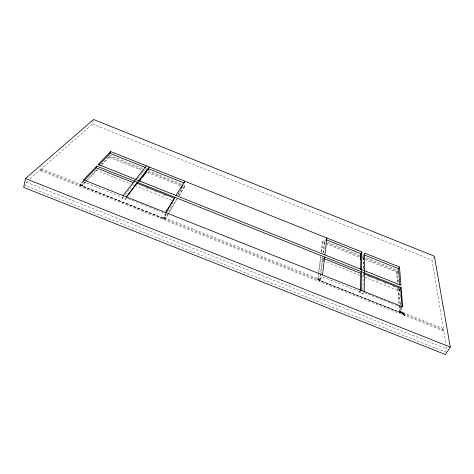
<?xml version="1.0" encoding="UTF-8"?>
<svg xmlns="http://www.w3.org/2000/svg" width="474" height="474" viewBox="0 0 474 474"><rect width="100%" height="100%" fill="white"/><g stroke="black" fill="none" stroke-linecap="round" stroke-linejoin="round"><path stroke-width="0.36" stroke-dasharray="2.37 1.78" d="M359.807 290.686L359.76 292.843L362.829 294.058L362.877 290.455M362.888 289.738L363.125 273.119M363.185 268.705L363.368 255.462L363.736 254.781L363.552 268.74M93.242 120.793L92.436 124.028L41.594 168.785L41.356 169.793A1.203 0.361 -67.5 0 1 40.468 170.575L40.651 169.615L443.64 329.821L446.01 343.988M319.837 280.33L320.75 275.187M320.839 274.458L322.883 257.66M323.41 253.276L324.743 242.321M359.967 275.335L322.883 260.552L323.138 258.425M322.598 257.121L319.731 280.531L321.728 276.585L360.27 291.919M323.138 252.731L324.299 243.227L326.029 239.708M320.62 256.618L317.657 279.79L318.7 274.416M318.789 273.694L320.987 256.381M321.538 252.049L323.001 240.508L325.057 241.325M321.171 252.269L322.563 241.408L323.001 240.508M85.284 181.767L82.28 184.961L82.067 185.802M24.684 186.525L25.673 185.648L26.384 182.176L28.025 180.73M40.468 170.468L40.651 169.615L30.223 178.793M83.418 180.47L82.008 186.021L87.015 180.689M83.341 181.548L79.828 185.245L80.159 184.119L83.217 180.902M102.04 164.697L109.056 157.232L109.322 156.248L101.306 164.756M166.226 213.715L163.69 218.253M165.467 218.034L165.076 219.136L167.731 214.728M126.765 197.883L125.426 199.637L122.286 198.387L123.098 195.602M125.426 199.637L125.954 197.848L131.381 200.004M317.704 279.654L400.957 312.751L404.512 315.293L401.46 311.868L405.074 314.363L404.512 315.293L400.909 312.893L401.46 311.868L401.016 305.973M179.113 195.815L184.801 186.365L185.127 185.405L183.758 184.86M399.552 312.022L399.991 311.288L399.677 306.915M322.883 260.552L323.861 258.597M363.09 275.329L363.949 273.753M359.76 292.843L360.856 290.852M362.829 294.058L363.724 292.44M397.301 282.308L396.572 272.1L398.166 269.321M360.655 275.613L399.108 290.941L400.015 289.401M443.64 329.821A1.179 0.421 -69.2 0 1 442.728 330.425A1.179 0.421 -69.2 0 1 443.433 328.559L432.004 260.137L434.374 256.185M176.814 199.21L164.946 218.899L79.419 184.896M179.077 195.448L185.127 185.405M168.11 214.094L177.217 198.967M178.313 193.842L182.087 187.639M166.261 214.112L163.619 218.467L165.284 213.49L160.538 211.605M167.778 211.623L173.822 201.663M177.602 195.442L182.893 186.732M446.484 346.826L446.84 348.947L444.89 351.85L25.673 185.648M141.791 172.791L143.118 171.078M122.286 198.387L124.543 195.478M125 194.897L130.871 187.325M137.573 178.686L143.332 171.262M87.518 180.156L97.531 169.496M85.782 181.24L97.3 169.011M132.056 200.271L140.197 203.512M140.873 203.779L144.943 205.402M145.619 205.669L155.117 209.443M155.792 209.715L159.862 211.333M364.411 292.713L402.136 307.715L399.434 312.212L399.019 306.382M83.116 181.666L122.582 197.368M41.594 168.785L82.28 184.961M163.963 217.436L320.217 279.565M443.433 328.559L399.991 311.288L405.074 314.363L321.579 281.171L318.149 278.742M80.029 184.742L82.144 185.583M163.773 218.034L165.278 218.633M317.858 279.293L319.926 280.116M399.647 311.809L401.111 312.396L404.512 315.293L401.288 312.088M79.893 185.109L165.136 219M40.533 170.729L442.923 330.674M26.384 182.176L446.84 348.947M145.548 168.406L146.685 168.863M109.559 155.205L142.538 168.388M145.281 169.485L147.343 170.308M148.03 170.581L183.071 184.582M327.795 242.421L359.979 255.279M362.717 256.375L397.639 270.328M107.918 155.644L142.241 169.36M142.929 169.633L144.985 170.456M148.321 171.831L184.801 186.365M322.563 241.408L359.547 256.227M362.272 257.317L397.816 271.478M109.056 157.232L141.187 170.071M147.337 172.53L182.206 186.46M325.662 243.772L359.754 257.388M362.48 258.478L363.842 259.023M364.524 259.296L396.572 272.1M145.939 187.769L147.995 188.593M154.856 191.33L156.912 192.148M163.773 194.885L165.835 195.703M367.528 276.123L372.309 278.031M376.403 279.666L379.816 281.029M383.916 282.658L387.329 284.021M392.792 286.201L396.211 287.564M396.892 287.831L398.942 288.648L399.108 290.941M95.677 169.988L131.245 184.167M131.926 184.439L133.982 185.257M134.663 185.53L171.6 200.253M92.436 124.028L432.004 260.137M399.724 289.027L399.949 291.972M400.175 294.923L400.506 299.343M400.791 303.028L400.957 305.238M397.87 272.206L398.142 275.838M398.415 279.47L398.687 283.102M399.12 288.915L400.423 306.352M400.477 307.081L400.909 312.893M397.076 271.223L397.923 282.877M398.35 288.707L399.623 306.186M397.769 288.873L398.966 305.653"/><path stroke-width="0.71" d="M364.222 291.54L364.636 253.092L399.487 267.028L400.939 285.235L98.242 164.484L110.596 151.526L361.852 251.978L361.152 290.319M360.625 269.789L360.957 253.667L326.029 239.708M360.299 290.479L360.649 273.267L361.49 271.709M360.483 259.491L360.59 254.354L361.852 251.978M322.545 274.956L324.649 257.015M324.891 254.899L326.87 237.995L326.308 239.139M25.495 178.544L23.7 187.402L445.317 354.505L450.3 347.11L434.374 256.185L93.562 119.495L25.495 178.544L450.3 347.11M84.123 180.606L96.24 167.837L96.696 166.101L401.123 287.517L402.663 306.838L83.572 179.871L96.696 166.101M98.722 165.379L110.092 153.392L110.596 151.526M126.398 197.261L137.099 183.29L137.389 182.33M148.392 169.538L149.186 166.955L126.25 196.852M184.374 182.401L184.789 181.187L176.026 195.513M399.772 284.756L398.533 268.687L399.487 267.028M402.076 307.004L400.619 288.376L401.123 287.517M165.61 212.518L174.924 197.303M165.657 212.885L169.384 206.782M170.13 205.562L174.604 198.245L137.099 183.29M181.115 188.006L182.259 186.134M139.001 181.382L148.617 168.797L184.167 183.005M139.64 181.009L140.517 179.859M143.142 176.423L146.638 171.837M123.098 195.602L146.342 165.817M110.092 153.392L145.779 167.66M364.417 255.053L398.533 268.687M363.949 273.753L400.619 288.376M96.24 167.837L133.875 182.846M323.861 258.597L360.649 273.267"/></g></svg>
